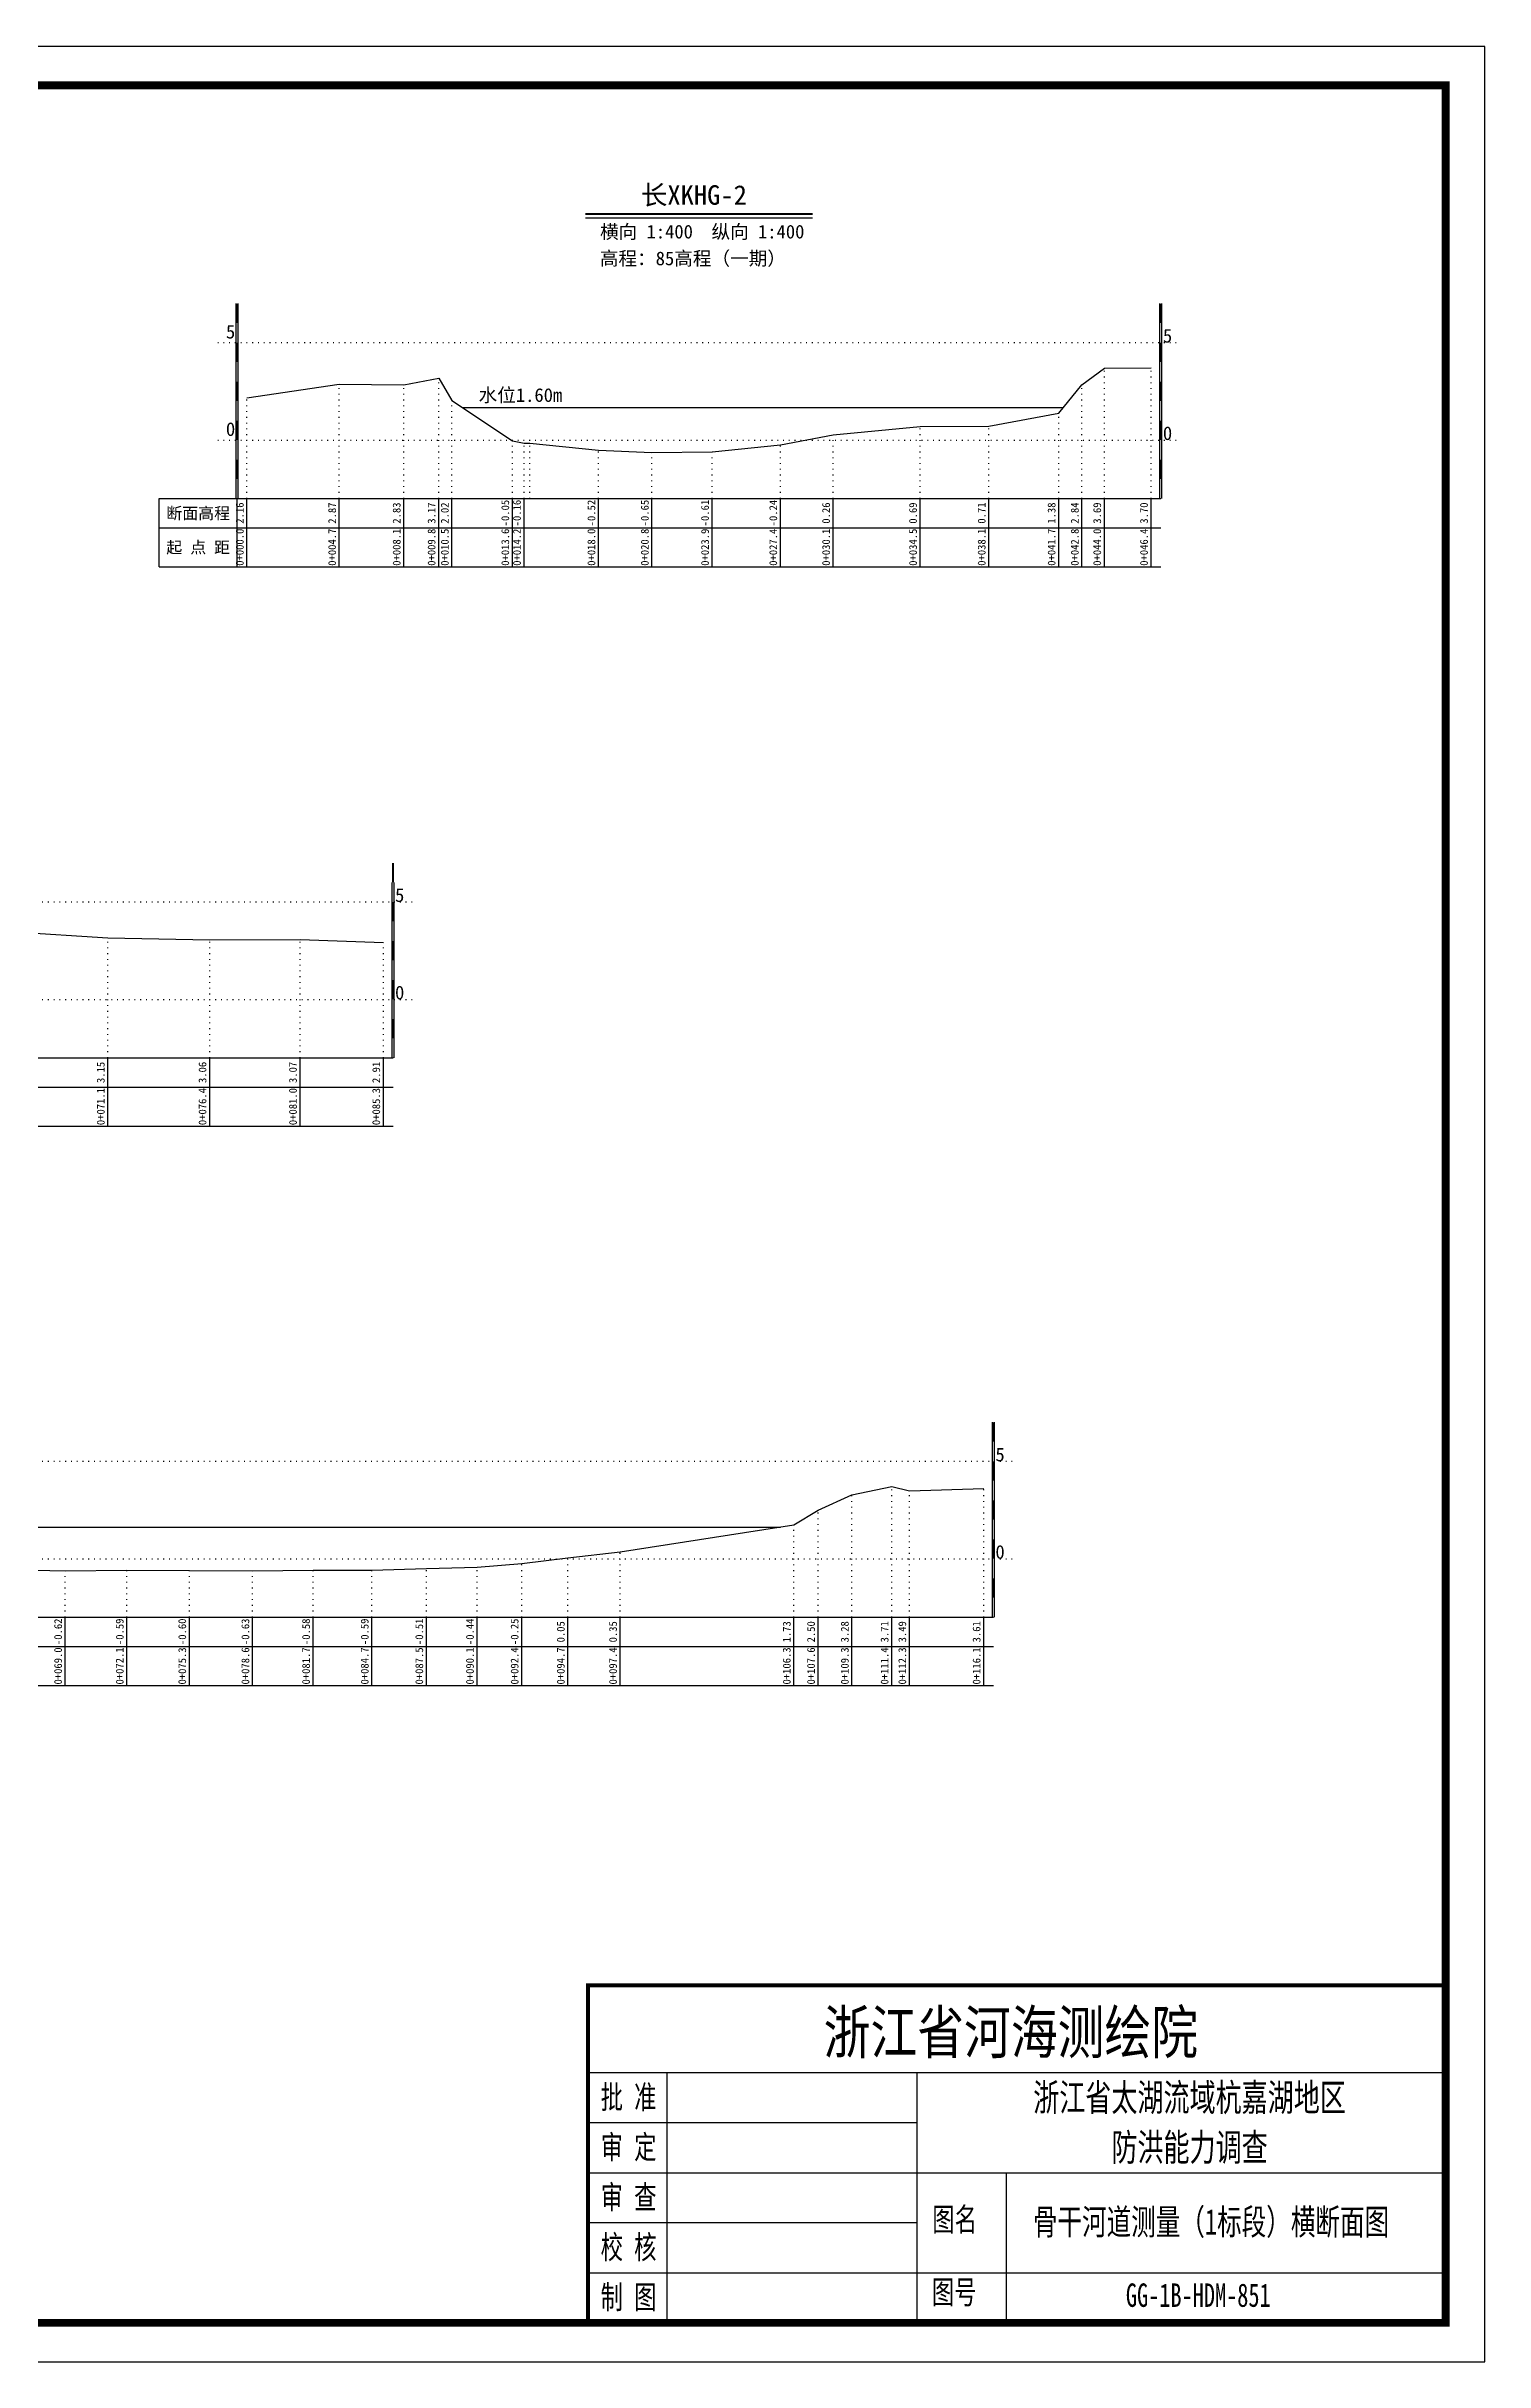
# Model space of a CAD drawing. Header units: millimetres. Extents: x 519117 to 519987, y 3371934 to 3372231.
# Drawn here: x 519352.1 to 519536.5, y 3371934.1 to 3372231.1 of the extents above; entities that cross this region are included whole.
import ezdxf
from ezdxf.enums import TextEntityAlignment as Align

# ---------------------------------------------------------------- set-up
doc = ezdxf.new("R2010")
doc.units = ezdxf.units.MM
doc.header["$LTSCALE"] = 0.4
doc.header["$MEASUREMENT"] = 0
doc.linetypes.add('X4', pattern=[1.6, 0, -1.6])
for name, color, linetype in [('DMX', 1, 'Continuous'), ('TEXT', 7, 'Continuous'), ('zdm1', 5, 'Continuous'), ('ZDMT5', 3, 'Continuous'), ('图框', 7, 'Continuous'), ('断面名称', 5, 'Continuous'), ('比例尺', 3, 'Continuous'), ('水位', 7, 'Continuous')]:
    doc.layers.add(name, color=color, linetype=linetype)
doc.styles.add('HDM', font='fangsong_GB2312.ttf')
doc.styles.add('tk2', font='', dxfattribs={"width": 0.8})
doc.styles.get('tk2').set_extended_font_data('SimSun')

msp = doc.modelspace()

# ---------------------------------------------------------------- linework, layer by layer
at = {"lineweight": 100, "const_width": 0.5}
msp.add_lwpolyline([(519531.53, 3371982.35), (519421.53, 3371982.35), (519421.53, 3371939.06), (519531.53, 3371939.06), (519531.53, 3371982.35)], dxfattribs=at)
at = {"layer": 'DMX', "linetype": 'Continuous', "flags": 128}
for points in [[(519377.78, 3372185.96), (519389.63, 3372187.74), (519397.91, 3372187.64), (519402.38, 3372188.49), (519404.08, 3372185.61), (519411.83, 3372180.44), (519413.33, 3372180.16), (519414.08, 3372180.14), (519422.88, 3372179.26), (519429.73, 3372178.94), (519437.46, 3372179.04), (519446.21, 3372179.96), (519452.98, 3372181.21), (519464.13, 3372182.29), (519472.93, 3372182.34), (519481.91, 3372184.01), (519484.88, 3372187.66), (519487.76, 3372189.79), (519493.76, 3372189.81)], [(519182.11, 3372114.01), (519214.38, 3372113.51), (519245.46, 3372113.59), (519253.78, 3372116.46), (519261.01, 3372112.71), (519272.01, 3372110.74), (519277.11, 3372109.64), (519284.28, 3372109.51), (519291.11, 3372109.01), (519298.13, 3372108.44), (519303.66, 3372108.41), (519309.26, 3372109.21), (519315.01, 3372110.14), (519318.56, 3372110.26), (519336.61, 3372112.34), (519342.03, 3372116.94), (519347.93, 3372117.46), (519359.96, 3372116.69), (519373.01, 3372116.46), (519384.61, 3372116.49), (519395.28, 3372116.09)], [(519346.66, 3372035.69), (519354.48, 3372035.51), (519362.38, 3372035.59), (519370.41, 3372035.56), (519378.51, 3372035.49), (519386.28, 3372035.61), (519393.81, 3372035.59), (519400.81, 3372035.79), (519407.31, 3372035.96), (519413.03, 3372036.44), (519418.96, 3372037.19), (519425.66, 3372037.94), (519447.93, 3372041.39), (519451.06, 3372043.31), (519455.38, 3372045.26), (519460.48, 3372046.34), (519462.76, 3372045.79), (519472.28, 3372046.09)]]:
    msp.add_lwpolyline(points, dxfattribs=at)
at = {"layer": 'TEXT', "color": 0}
for p, q in [((519421.53, 3371971.15, 0), (519531.53, 3371971.15, 0)), ((519431.62, 3371971.15, 0), (519431.62, 3371945.48, 0)), ((519463.7, 3371971.15, 0), (519463.7, 3371945.48, 0)), ((519421.53, 3371964.73, 0), (519463.7, 3371964.73, 0)), ((519421.53, 3371958.31, 0), (519463.7, 3371958.31, 0)), ((519463.7, 3371958.31, 0), (519531.53, 3371958.31, 0)), ((519475.18, 3371958.31, 0), (519475.18, 3371939.06, 0)), ((519421.53, 3371951.9, 0), (519463.7, 3371951.9, 0)), ((519421.53, 3371945.48, 0), (519531.53, 3371945.48, 0)), ((519431.62, 3371945.48, 0), (519431.62, 3371939.06, 0)), ((519463.7, 3371945.48, 0), (519463.7, 3371939.06, 0))]:
    msp.add_line(p, q, dxfattribs=at)
at = {"layer": 'zdm1', "linetype": 'Continuous'}
for p, q in [((519376.41, 3372173.06), (519376.41, 3372198.06)), ((519376.66, 3372173.06), (519376.66, 3372198.06)), ((519494.88, 3372173.06), (519494.88, 3372198.06)), ((519495.13, 3372173.06), (519495.13, 3372198.06)), ((519366.53, 3372164.31), (519366.53, 3372173.06)), ((519366.53, 3372173.06), (519377.78, 3372173.06)), ((519376.53, 3372164.31), (519376.53, 3372173.06)), ((519377.78, 3372173.06), (519495.01, 3372173.06)), ((519366.53, 3372169.31), (519495.01, 3372169.31)), ((519366.53, 3372164.31), (519495.01, 3372164.31)), ((519396.41, 3372101.31), (519396.41, 3372123.81)), ((519396.66, 3372101.31), (519396.66, 3372123.81)), ((519182.11, 3372101.31), (519396.53, 3372101.31)), ((519170.86, 3372097.56), (519396.53, 3372097.56)), ((519170.86, 3372092.56), (519396.53, 3372092.56)), ((519473.41, 3372029.56), (519473.41, 3372054.56)), ((519473.66, 3372029.56), (519473.66, 3372054.56)), ((519182.11, 3372029.56), (519473.53, 3372029.56)), ((519170.86, 3372025.81), (519473.53, 3372025.81)), ((519170.86, 3372020.81), (519473.53, 3372020.81))]:
    msp.add_line(p, q, dxfattribs=at)
at = {"layer": 'zdm1', "linetype": 'X4'}
for p, q in [((519374.03, 3372193.06), (519497.51, 3372193.06)), ((519374.03, 3372180.56), (519497.51, 3372180.56)), ((519178.36, 3372121.31), (519399.03, 3372121.31)), ((519178.36, 3372108.81), (519399.03, 3372108.81)), ((519178.36, 3372049.56), (519476.03, 3372049.56)), ((519178.36, 3372037.06), (519476.03, 3372037.06))]:
    msp.add_line(p, q, dxfattribs=at)
at = {"layer": 'zdm1', "linetype": 'Continuous', "flags": 128}
for points in [[(519376.53, 3372195.56, 0.25, 0.25, 0), (519376.53, 3372198.06, 0.25, 0.25, 0)], [(519495.01, 3372195.56, 0.25, 0.25, 0), (519495.01, 3372198.06, 0.25, 0.25, 0)], [(519376.53, 3372190.56, 0.25, 0.25, 0), (519376.53, 3372193.06, 0.25, 0.25, 0)], [(519495.01, 3372190.56, 0.25, 0.25, 0), (519495.01, 3372193.06, 0.25, 0.25, 0)], [(519376.53, 3372185.56, 0.25, 0.25, 0), (519376.53, 3372188.06, 0.25, 0.25, 0)], [(519495.01, 3372185.56, 0.25, 0.25, 0), (519495.01, 3372188.06, 0.25, 0.25, 0)], [(519376.53, 3372180.56, 0.25, 0.25, 0), (519376.53, 3372183.06, 0.25, 0.25, 0)], [(519495.01, 3372180.56, 0.25, 0.25, 0), (519495.01, 3372183.06, 0.25, 0.25, 0)], [(519376.53, 3372175.56, 0.25, 0.25, 0), (519376.53, 3372178.06, 0.25, 0.25, 0)], [(519495.01, 3372175.56, 0.25, 0.25, 0), (519495.01, 3372178.06, 0.25, 0.25, 0)], [(519396.53, 3372123.81, 0.25, 0.25, 0), (519396.53, 3372126.31, 0.25, 0.25, 0)], [(519396.53, 3372118.81, 0.25, 0.25, 0), (519396.53, 3372121.31, 0.25, 0.25, 0)], [(519396.53, 3372113.81, 0.25, 0.25, 0), (519396.53, 3372116.31, 0.25, 0.25, 0)], [(519396.53, 3372108.81, 0.25, 0.25, 0), (519396.53, 3372111.31, 0.25, 0.25, 0)], [(519396.53, 3372103.81, 0.25, 0.25, 0), (519396.53, 3372106.31, 0.25, 0.25, 0)], [(519473.53, 3372052.06, 0.25, 0.25, 0), (519473.53, 3372054.56, 0.25, 0.25, 0)], [(519473.53, 3372047.06, 0.25, 0.25, 0), (519473.53, 3372049.56, 0.25, 0.25, 0)], [(519473.53, 3372042.06, 0.25, 0.25, 0), (519473.53, 3372044.56, 0.25, 0.25, 0)], [(519473.53, 3372037.06, 0.25, 0.25, 0), (519473.53, 3372039.56, 0.25, 0.25, 0)], [(519473.53, 3372032.06, 0.25, 0.25, 0), (519473.53, 3372034.56, 0.25, 0.25, 0)]]:
    msp.add_lwpolyline(points, format="xyseb", dxfattribs=at)
at = {"layer": 'ZDMT5', "linetype": 'X4'}
for p, q in [((519487.76, 3372173.06), (519487.76, 3372189.79)), ((519493.76, 3372173.06), (519493.76, 3372189.81)), ((519377.78, 3372173.06), (519377.78, 3372185.96)), ((519389.63, 3372173.06), (519389.63, 3372187.74)), ((519397.91, 3372173.06), (519397.91, 3372187.64)), ((519402.38, 3372173.06), (519402.38, 3372188.49)), ((519404.08, 3372173.06), (519404.08, 3372185.61)), ((519484.88, 3372173.06), (519484.88, 3372187.66)), ((519481.91, 3372173.06), (519481.91, 3372184.01)), ((519411.83, 3372173.06), (519411.83, 3372180.44)), ((519413.33, 3372173.06), (519413.33, 3372180.16)), ((519414.08, 3372173.06), (519414.08, 3372180.14)), ((519446.21, 3372173.06), (519446.21, 3372179.96)), ((519452.98, 3372173.06), (519452.98, 3372181.21)), ((519464.13, 3372173.06), (519464.13, 3372182.29)), ((519472.93, 3372173.06), (519472.93, 3372182.34)), ((519422.88, 3372173.06), (519422.88, 3372179.26)), ((519429.73, 3372173.06), (519429.73, 3372178.94)), ((519437.46, 3372173.06), (519437.46, 3372179.04)), ((519359.96, 3372101.31), (519359.96, 3372116.69)), ((519373.01, 3372101.31), (519373.01, 3372116.46)), ((519384.61, 3372101.31), (519384.61, 3372116.49)), ((519395.28, 3372101.31), (519395.28, 3372116.09)), ((519460.48, 3372029.56), (519460.48, 3372046.34)), ((519472.28, 3372029.56), (519472.28, 3372046.09)), ((519451.06, 3372029.56), (519451.06, 3372043.31)), ((519455.38, 3372029.56), (519455.38, 3372045.26)), ((519462.76, 3372029.56), (519462.76, 3372045.79)), ((519447.93, 3372029.56), (519447.93, 3372041.39)), ((519418.96, 3372029.56), (519418.96, 3372037.19)), ((519425.66, 3372029.56), (519425.66, 3372037.94)), ((519354.48, 3372029.56), (519354.48, 3372035.51)), ((519362.38, 3372029.56), (519362.38, 3372035.59)), ((519370.41, 3372029.56), (519370.41, 3372035.56)), ((519378.51, 3372029.56), (519378.51, 3372035.49)), ((519386.28, 3372029.56), (519386.28, 3372035.61)), ((519393.81, 3372029.56), (519393.81, 3372035.59)), ((519400.81, 3372029.56), (519400.81, 3372035.79)), ((519407.31, 3372029.56), (519407.31, 3372035.96)), ((519413.03, 3372029.56), (519413.03, 3372036.44))]:
    msp.add_line(p, q, dxfattribs=at)
at = {"layer": 'ZDMT5', "linetype": 'Continuous'}
for p, q in [((519377.78, 3372164.31), (519377.78, 3372173.06)), ((519389.63, 3372164.31), (519389.63, 3372173.06)), ((519397.91, 3372164.31), (519397.91, 3372173.06)), ((519402.38, 3372164.31), (519402.38, 3372173.06)), ((519404.08, 3372164.31), (519404.08, 3372173.06)), ((519411.83, 3372164.31), (519411.83, 3372173.06)), ((519413.33, 3372164.31), (519413.33, 3372173.06)), ((519422.88, 3372164.31), (519422.88, 3372173.06)), ((519429.73, 3372164.31), (519429.73, 3372173.06)), ((519437.46, 3372164.31), (519437.46, 3372173.06)), ((519446.21, 3372164.31), (519446.21, 3372173.06)), ((519452.98, 3372164.31), (519452.98, 3372173.06)), ((519464.13, 3372164.31), (519464.13, 3372173.06)), ((519472.93, 3372164.31), (519472.93, 3372173.06)), ((519481.91, 3372164.31), (519481.91, 3372173.06)), ((519484.88, 3372164.31), (519484.88, 3372173.06)), ((519487.76, 3372164.31), (519487.76, 3372173.06)), ((519493.76, 3372164.31), (519493.76, 3372173.06)), ((519359.96, 3372092.56), (519359.96, 3372101.31)), ((519373.01, 3372092.56), (519373.01, 3372101.31)), ((519384.61, 3372092.56), (519384.61, 3372101.31)), ((519395.28, 3372092.56), (519395.28, 3372101.31)), ((519354.48, 3372020.81), (519354.48, 3372029.56)), ((519362.38, 3372020.81), (519362.38, 3372029.56)), ((519370.41, 3372020.81), (519370.41, 3372029.56)), ((519378.51, 3372020.81), (519378.51, 3372029.56)), ((519386.28, 3372020.81), (519386.28, 3372029.56)), ((519393.81, 3372020.81), (519393.81, 3372029.56)), ((519400.81, 3372020.81), (519400.81, 3372029.56)), ((519407.31, 3372020.81), (519407.31, 3372029.56)), ((519413.03, 3372020.81), (519413.03, 3372029.56)), ((519418.96, 3372020.81), (519418.96, 3372029.56)), ((519425.66, 3372020.81), (519425.66, 3372029.56)), ((519447.93, 3372020.81), (519447.93, 3372029.56)), ((519451.06, 3372020.81), (519451.06, 3372029.56)), ((519455.38, 3372020.81), (519455.38, 3372029.56)), ((519460.48, 3372020.81), (519460.48, 3372029.56)), ((519462.76, 3372020.81), (519462.76, 3372029.56)), ((519472.28, 3372020.81), (519472.28, 3372029.56))]:
    msp.add_line(p, q, dxfattribs=at)
at = {"layer": '图框', "flags": 128}
msp.add_lwpolyline([(519116.53, 3371934.06), (519536.53, 3371934.06), (519536.53, 3372231.06), (519116.53, 3372231.06)], close=True, dxfattribs=at)
at = {"layer": '图框', "const_width": 1, "flags": 128}
msp.add_lwpolyline([(519141.53, 3371939.06), (519531.53, 3371939.06), (519531.53, 3372226.06), (519141.53, 3372226.06)], close=True, dxfattribs=at)
at = {"layer": '比例尺', "color": 3, "linetype": 'Continuous', "lineweight": 40}
msp.add_line((519421.21, 3372209.56), (519450.33, 3372209.56), dxfattribs=at)
at = {"layer": '比例尺', "color": 3, "linetype": 'Continuous'}
msp.add_line((519421.21, 3372209.06), (519450.33, 3372209.06), dxfattribs=at)
at = {"layer": '水位', "color": 6, "linetype": 'Continuous', "flags": 128}
for points in [[(519405.41, 3372184.73), (519482.49, 3372184.73)], [(519257.62, 3372041.12), (519446.22, 3372041.12)]]:
    msp.add_lwpolyline(points, dxfattribs=at)

# ---------------------------------------------------------------- texts
at = {"layer": 'TEXT', "color": 7, "ltscale": 8, "style": 'tk2'}
for tag, p, s, height, width in [('浙江省河海测绘院', (519451.75, 3371973.58, 0), '（单位名称）', 5.5, 0.8), ('批 准', (519423.15, 3371966.52, 0), '批准', 3, 0.7), ('审 定', (519423.15, 3371960.1, 0), '审定', 3, 0.7), ('审 查', (519423.15, 3371953.68, 0), '审 查', 3, 0.7), ('图名', (519465.69, 3371950.81, 0), '审查', 3, 0.7), ('校 核', (519423.15, 3371947.27, 0), '校 核', 3, 0.7), ('制 图', (519423.15, 3371940.85, 0), '制 图', 3, 0.7), ('图号', (519465.64, 3371941.48, 0), '图号', 3, 0.7)]:
    msp.add_attdef(tag, p, s, height=height, dxfattribs=dict(at, width=width))
at = {"layer": 'TEXT', "color": 0, "style": 'tk2', "width": 0.7}
for tag, text, height, p in [('浙江省太湖流域杭嘉湖地区', '浙江省太湖流域杭嘉湖地区', 3.5, (519498.68, 3371967.96, -206.67)), ('防洪能力调查', '防洪能力调查', 3.5, (519498.68, 3371961.57, -206.67)), ('骨干河道测量（1标段）横断面图', '骨干河道测量（1标段）横断面图', 3.3, (519501.43, 3371952, -206.67)), ('GG-1B-HDM-851', 'GG-1B-HDM-001', 3, (519499.8, 3371942.6, -206.67))]:
    msp.add_attdef(tag, text=text, height=height, dxfattribs=at).set_placement(p, align=Align.MIDDLE_CENTER)
at = {"layer": 'zdm1', "linetype": 'Continuous', "style": 'HDM'}
for s, p in [('5', (519376.28, 3372193.06)), ('0', (519376.28, 3372180.56))]:
    msp.add_text(s, height=1.75, dxfattribs=at).set_placement(p, align=Align.BOTTOM_RIGHT)
for s, p in [('5', (519495.26, 3372193.06)), ('0', (519495.26, 3372180.56)), ('5', (519396.78, 3372121.31)), ('0', (519396.78, 3372108.81)), ('5', (519473.78, 3372049.56)), ('0', (519473.78, 3372037.06))]:
    msp.add_text(s, height=1.75, dxfattribs=at).set_placement(p)
for s, p in [('断面高程', (519371.53, 3372171.19)), ('起 点 距', (519371.53, 3372166.81))]:
    msp.add_text(s, height=1.5, dxfattribs=at).set_placement(p, align=Align.MIDDLE)
at = {"layer": 'ZDMT5', "linetype": 'Continuous', "style": 'HDM'}
for s, p in [('2.16', (519377.66, 3372171.19)), ('2.87', (519389.51, 3372171.19)), ('2.83', (519397.78, 3372171.19)), ('3.17', (519402.26, 3372171.19)), ('2.02', (519403.96, 3372171.19)), ('-0.05', (519411.71, 3372171.19)), ('-0.16', (519413.21, 3372171.19)), ('-0.52', (519422.76, 3372171.19)), ('-0.65', (519429.61, 3372171.19)), ('-0.61', (519437.33, 3372171.19)), ('-0.24', (519446.08, 3372171.19)), ('0.26', (519452.86, 3372171.19)), ('0.69', (519464.01, 3372171.19)), ('0.71', (519472.81, 3372171.19)), ('1.38', (519481.78, 3372171.19)), ('2.84', (519484.76, 3372171.19)), ('3.69', (519487.63, 3372171.19)), ('3.70', (519493.63, 3372171.19)), ('0+000.0', (519377.66, 3372166.81)), ('0+004.7', (519389.51, 3372166.81)), ('0+008.1', (519397.78, 3372166.81)), ('0+009.8', (519402.26, 3372166.81)), ('0+010.5', (519403.96, 3372166.81)), ('0+013.6', (519411.71, 3372166.81)), ('0+014.2', (519413.21, 3372166.81)), ('0+018.0', (519422.76, 3372166.81)), ('0+020.8', (519429.61, 3372166.81)), ('0+023.9', (519437.33, 3372166.81)), ('0+027.4', (519446.08, 3372166.81)), ('0+030.1', (519452.86, 3372166.81)), ('0+034.5', (519464.01, 3372166.81)), ('0+038.1', (519472.81, 3372166.81)), ('0+041.7', (519481.78, 3372166.81)), ('0+042.8', (519484.76, 3372166.81)), ('0+044.0', (519487.63, 3372166.81)), ('0+046.4', (519493.63, 3372166.81)), ('3.15', (519359.83, 3372099.44)), ('3.06', (519372.88, 3372099.44)), ('3.07', (519384.48, 3372099.44)), ('2.91', (519395.16, 3372099.44)), ('0+071.1', (519359.83, 3372095.06)), ('0+076.4', (519372.88, 3372095.06)), ('0+081.0', (519384.48, 3372095.06)), ('0+085.3', (519395.16, 3372095.06)), ('-0.62', (519354.36, 3372027.69)), ('-0.59', (519362.26, 3372027.69)), ('-0.60', (519370.28, 3372027.69)), ('-0.63', (519378.38, 3372027.69)), ('-0.58', (519386.16, 3372027.69)), ('-0.59', (519393.68, 3372027.69)), ('-0.51', (519400.68, 3372027.69)), ('-0.44', (519407.18, 3372027.69)), ('-0.25', (519412.91, 3372027.69)), ('0.05', (519418.83, 3372027.69)), ('0.35', (519425.53, 3372027.69)), ('1.73', (519447.81, 3372027.69)), ('2.50', (519450.93, 3372027.69)), ('3.28', (519455.26, 3372027.69)), ('3.71', (519460.36, 3372027.69)), ('3.49', (519462.63, 3372027.69)), ('3.61', (519472.16, 3372027.69)), ('0+069.0', (519354.36, 3372023.31)), ('0+072.1', (519362.26, 3372023.31)), ('0+075.3', (519370.28, 3372023.31)), ('0+078.6', (519378.38, 3372023.31)), ('0+081.7', (519386.16, 3372023.31)), ('0+084.7', (519393.68, 3372023.31)), ('0+087.5', (519400.68, 3372023.31)), ('0+090.1', (519407.18, 3372023.31)), ('0+092.4', (519412.91, 3372023.31)), ('0+094.7', (519418.83, 3372023.31)), ('0+097.4', (519425.53, 3372023.31)), ('0+106.3', (519447.81, 3372023.31)), ('0+107.6', (519450.93, 3372023.31)), ('0+109.3', (519455.26, 3372023.31)), ('0+111.4', (519460.36, 3372023.31)), ('0+112.3', (519462.63, 3372023.31)), ('0+116.1', (519472.16, 3372023.31))]:
    msp.add_text(s, height=1, rotation=90, dxfattribs=at).set_placement(p, align=Align.BOTTOM_CENTER)
at = {"layer": '断面名称', "color": 5, "linetype": 'Continuous', "style": 'HDM'}
msp.add_text('长XKHG-2', height=2.5, dxfattribs=at).set_placement((519435.1, 3372212.04), align=Align.MIDDLE)
at = {"layer": '比例尺', "color": 3, "linetype": 'Continuous', "style": 'HDM'}
for s, p in [('横向 1:400  纵向 1:400', (519449.28, 3372205.89)), ('高程：85高程（一期）', (519446.91, 3372202.46))]:
    msp.add_text(s, height=1.75, dxfattribs=at).set_placement(p, align=Align.BOTTOM_RIGHT)
at = {"layer": '水位', "color": 6, "linetype": 'Continuous', "style": 'HDM'}
msp.add_text('水位1.60m', height=1.75, dxfattribs=at).set_placement((519412.86, 3372186.37), align=Align.MIDDLE)

doc.saveas('drawing.dxf')
